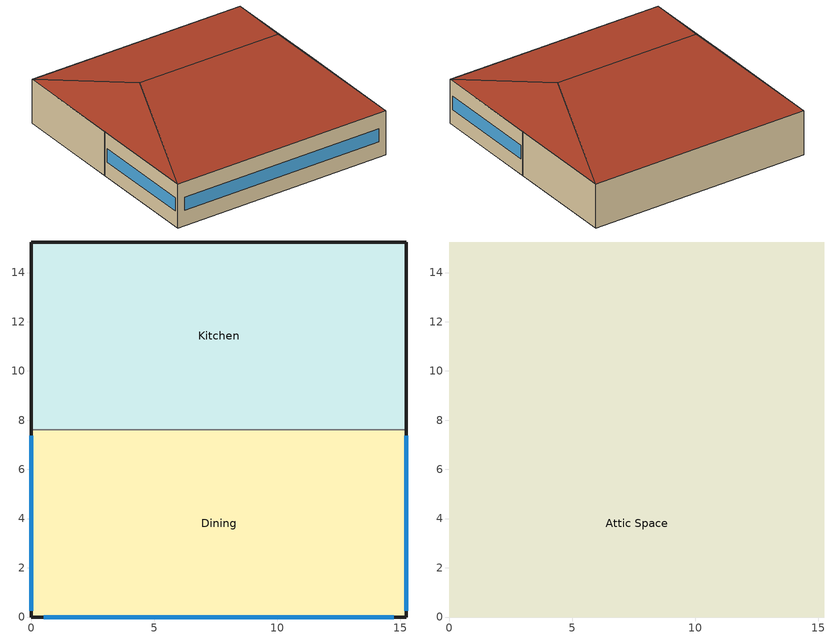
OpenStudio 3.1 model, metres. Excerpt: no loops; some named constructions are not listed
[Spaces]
Dining
 floor ground (Dining_Floor SlabOnOrBelowGradeF073): 15.24,7.62 15.24,0 0,0 0,7.62 z0
 wall outside (MetalFrameWallU055): 0,7.62 0,0 15.24,0 15.24,7.62 z0:3.05
 wall to Kitchen (MetalFrameWallInterior): 15.24,7.62 0,7.62 z0:3.05
 window (Base_AllCZ_FixedWindowU34): 15.24,0.25 15.24,7.37 / 0.51,0 14.74,0 / 0,7.37 0,0.25 z1.07:1.98
Kitchen
 floor ground (Kitchen_Floor SlabOnOrBelowGradeF073): 15.24,15.24 15.24,7.62 0,7.62 0,15.24 z0
 wall outside (MetalFrameWallU055): 15.24,7.62 15.24,15.24 0,15.24 0,7.62 z0:3.05
Attic Space
 floor to Dining (TypicalPlenumFloorInterior): 15.24,7.62 15.24,0 0,0 0,7.62 z3.05
 floor to Kitchen (TypicalPlenumFloorInterior): 15.24,15.24 15.24,7.62 0,7.62 0,15.24 z3.05
 roof outside (SteepNonresWoodFramingAndOtherRoofU034HiRefl): 12.7,7.62,5.59 15.24,0,3.05 15.24,15.24,3.05; 12.7,7.62,5.59 15.24,15.24,3.05 0,15.24,3.05 2.54,7.62,5.59; 2.54,7.62,5.59 0,0,3.05 15.24,0,3.05 12.7,7.62,5.59; 2.54,7.62,5.59 0,15.24,3.05 0,0,3.05
[SizingPeriod:DesignDay] Barometric Pressure {Pa}=101284; Wind Speed {m/s}=2.3; Wind Direction {deg}=220; Sky Clearness=0; Rain Indicator=0; Snow Indicator=0; Day of Month=21; Day Type=SummerDesignDay; Daylight Saving Time Indicator=0; Humidity Indicating Type=Wetbulb; Dry-Bulb Temperature Range Modifier Type=DefaultMultipliers; Solar Model Indicator=ASHRAETau
Name | Maximum Dry-Bulb Temperature {C} | Daily Dry-Bulb Temperature Range {deltaC} | Humidity Indicating Conditions at Maximum Dry-Bulb | Month | ASHRAE Taub | ASHRAE Taud
SACRAMENTO EXECUTIVE  September .4% Condns DB=>MCWB | 37.9 | 16.8 | 19.8 | 9 | 0.351 | 2.437
SACRAMENTO EXECUTIVE  October .4% Condns DB=>MCWB | 33.5 | 14.6 | 18.2 | 10 | 0.345 | 2.463
SACRAMENTO EXECUTIVE  November .4% Condns DB=>MCWB | 25.4 | 11.3 | 15.3 | 11 | 0.331 | 2.486
[Schedule:Day]
RestaurantExhaustHoodEqualOrLessThan5000cfmWD: 1, 0, 0, 2, 0, 0, 3, 0, 0, 4, 0, 0, 5, 0, 0, 6, 0, 0, 7, 0, 1, 8, 0, 1, 9, 0, 1, 10, 0, 1, 11, 0, 1, 12, 0, 1, 13, 0, 1, 14, 0, 1, 15, 0, 1, 16, 0, 1, 17, 0, 1, 18, 0, 1, 19, 0, 1, 20, 0, 0, 21, 0, 0, 22, 0, 0, 23, 0, 0, 24, 0, 0
RestaurantExhaustHoodEqualOrLessThan5000cfmSat: 1, 0, 0, 2, 0, 0, 3, 0, 0, 4, 0, 0, 5, 0, 0, 6, 0, 0, 7, 0, 0, 8, 0, 0, 9, 0, 1, 10, 0, 1, 11, 0, 1, 12, 0, 1, 13, 0, 1, 14, 0, 1, 15, 0, 1, 16, 0, 1, 17, 0, 1, 18, 0, 1, 19, 0, 1, 20, 0, 0, 21, 0, 0, 22, 0, 0, 23, 0, 0, 24, 0, 0
